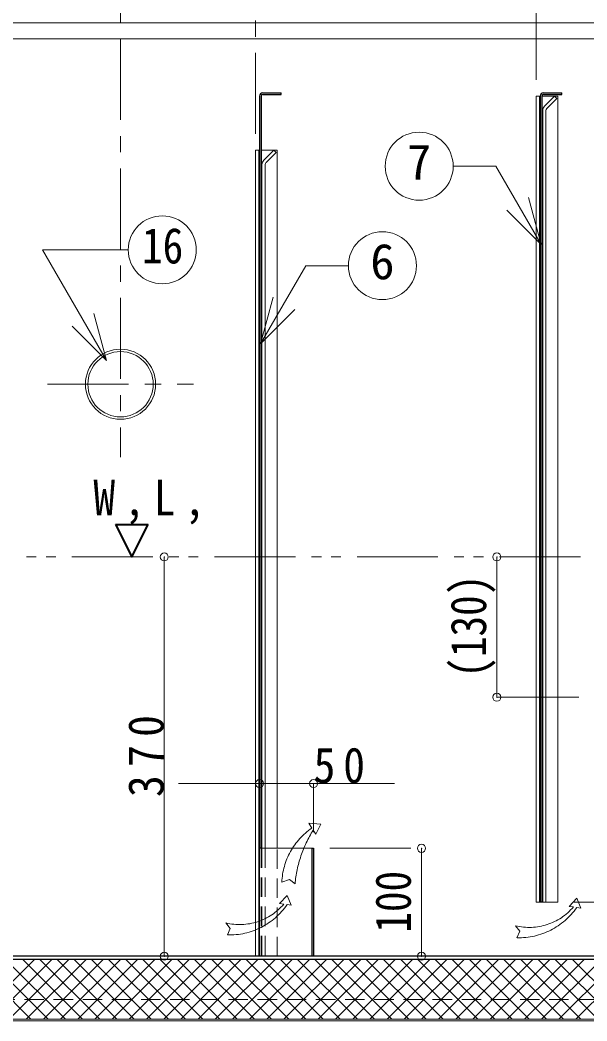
# Model space of a CAD drawing. Units: millimetres at full size, sheet at 1:15; details may follow other scales. Extents: x -3171 to 2904, y -2098 to 2117.
# Drawn here: x -1599 to -1074, y -1213 to -285 of the extents above; entities that cross this region are included whole.
import ezdxf
from ezdxf.enums import TextEntityAlignment as Align

# ---------------------------------------------------------------- set-up
doc = ezdxf.new("R2010")
doc.units = ezdxf.units.MM
doc.header["$LTSCALE"] = 15
doc.header["$PDMODE"] = 32
doc.header["$PDSIZE"] = 7.5
for name, pattern in [('CHAIN1', [8, 5, -1, 1, -1]), ('DASHED1', [1.8, 1.2, -0.6]), ('DOUBLE_CHAIN1', [8.8, 5, -1, 0.6, -0.6, 0.6, -1])]:
    doc.linetypes.add(name, pattern=pattern)
doc.layers.add('0-0_ﾚｲﾔ1', color=4, linetype='Continuous', lineweight=9)
doc.styles.add('ＭＳ ゴシック', font='')
doc.styles.get('ＭＳ ゴシック').set_extended_font_data('MS Gothic')

msp = doc.modelspace()

# ---------------------------------------------------------------- linework, layer by layer
at = {"layer": '0-0_ﾚｲﾔ1', "linetype": 'CHAIN1'}
for p, q in [((-1380.88, -390.95), (-1380.88, 12.05)), ((-1120.88, -340.95), (-1120.88, 12.05)), ((-1505.88, -62.95), (-1505.88, -690.45)), ((-1573.38, -622.95), (-1438.38, -622.95)), ((-1081.38, -912.95), (-1157.38, -912.95)), ((-1327.13, -1037.95), (-1327.13, -992.95)), ((-1312.13, -1052.95), (-1227.13, -1052.95)), ((-1085.88, -1102.95), (-995.88, -1102.95))]:
    msp.add_line(p, q, dxfattribs=at)
at = {"layer": '0-0_ﾚｲﾔ1'}
for p, q in [((-1900.88, -287.95), (-850.88, -287.95)), ((-1881.88, -302.95), (-869.88, -302.95)), ((-1117.88, -355.95), (-1117.13, -355.95)), ((-1100.88, -355.95), (-1115.63, -355.95)), ((-1100.88, -1102.95), (-1100.88, -355.95)), ((-1377.88, -405.95), (-1377.13, -405.95)), ((-1360.88, -405.95), (-1375.63, -405.95)), ((-1360.88, -405.95), (-1360.88, -1052.95)), ((-1465.38, -782.95), (-1465.38, -1152.95)), ((-1157.38, -782.95), (-1157.38, -912.95)), ((-1452.13, -992.95), (-1252.13, -992.95)), ((-1227.13, -1052.95), (-1227.13, -1152.95)), ((-1117.88, -1102.95), (-1117.13, -1102.95)), ((-1115.63, -1102.95), (-1114.88, -1102.95)), ((-1111.88, -1102.95), (-1100.88, -1102.95)), ((-1644.19, -1155.95), (-1588.79, -1211.35)), ((-1640.92, -1211.35), (-1585.52, -1155.95)), ((-1628.28, -1155.95), (-1572.88, -1211.35)), ((-1625.01, -1211.35), (-1569.61, -1155.95)), ((-1612.37, -1155.95), (-1556.97, -1211.35)), ((-1609.1, -1211.35), (-1553.7, -1155.95)), ((-1596.46, -1155.95), (-1541.06, -1211.35)), ((-1593.19, -1211.35), (-1537.79, -1155.95)), ((-1580.55, -1155.95), (-1525.15, -1211.35)), ((-1577.28, -1211.35), (-1521.88, -1155.95)), ((-1564.64, -1155.95), (-1509.24, -1211.35)), ((-1561.37, -1211.35), (-1505.97, -1155.95)), ((-1548.73, -1155.95), (-1493.33, -1211.35)), ((-1545.46, -1211.35), (-1490.06, -1155.95)), ((-1532.82, -1155.95), (-1477.42, -1211.35)), ((-1529.55, -1211.35), (-1474.15, -1155.95)), ((-1516.91, -1155.95), (-1461.51, -1211.35)), ((-1513.64, -1211.35), (-1458.24, -1155.95)), ((-1501, -1155.95), (-1445.6, -1211.35)), ((-1497.73, -1211.35), (-1442.33, -1155.95)), ((-1485.09, -1155.95), (-1429.69, -1211.35)), ((-1481.82, -1211.35), (-1426.42, -1155.95)), ((-1469.18, -1155.95), (-1413.78, -1211.35)), ((-1465.91, -1211.35), (-1410.51, -1155.95)), ((-1453.27, -1155.95), (-1397.87, -1211.35)), ((-1450, -1211.35), (-1394.6, -1155.95)), ((-1437.36, -1155.95), (-1381.96, -1211.35)), ((-1434.09, -1211.35), (-1378.69, -1155.95)), ((-1421.45, -1155.95), (-1366.05, -1211.35)), ((-1418.18, -1211.35), (-1362.78, -1155.95)), ((-1405.54, -1155.95), (-1350.14, -1211.35)), ((-1402.27, -1211.35), (-1346.87, -1155.95)), ((-1389.63, -1155.95), (-1334.23, -1211.35)), ((-1386.36, -1211.35), (-1330.96, -1155.95)), ((-1373.72, -1155.95), (-1318.32, -1211.35)), ((-1370.45, -1211.35), (-1315.05, -1155.95)), ((-1357.81, -1155.95), (-1302.41, -1211.35)), ((-1354.54, -1211.35), (-1299.14, -1155.95)), ((-1341.9, -1155.95), (-1286.5, -1211.35)), ((-1338.63, -1211.35), (-1283.23, -1155.95)), ((-1325.99, -1155.95), (-1270.59, -1211.35)), ((-1322.72, -1211.35), (-1267.32, -1155.95)), ((-1310.08, -1155.95), (-1254.68, -1211.35)), ((-1306.81, -1211.35), (-1251.41, -1155.95)), ((-1294.17, -1155.95), (-1238.77, -1211.35)), ((-1290.9, -1211.35), (-1235.5, -1155.95)), ((-1278.26, -1155.95), (-1222.86, -1211.35)), ((-1274.99, -1211.35), (-1219.59, -1155.95)), ((-1262.35, -1155.95), (-1206.95, -1211.35)), ((-1259.08, -1211.35), (-1203.68, -1155.95)), ((-1246.44, -1155.95), (-1191.04, -1211.35)), ((-1243.17, -1211.35), (-1187.77, -1155.95)), ((-1230.53, -1155.95), (-1175.13, -1211.35)), ((-1227.26, -1211.35), (-1171.86, -1155.95)), ((-1214.62, -1155.95), (-1159.22, -1211.35)), ((-1211.35, -1211.35), (-1155.95, -1155.95)), ((-1198.71, -1155.95), (-1143.31, -1211.35)), ((-1195.44, -1211.35), (-1140.04, -1155.95)), ((-1182.8, -1155.95), (-1127.4, -1211.35)), ((-1179.53, -1211.35), (-1124.13, -1155.95)), ((-1166.89, -1155.95), (-1111.49, -1211.35)), ((-1163.62, -1211.35), (-1108.22, -1155.95)), ((-1150.98, -1155.95), (-1095.58, -1211.35)), ((-1147.71, -1211.35), (-1092.31, -1155.95)), ((-1135.07, -1155.95), (-1079.67, -1211.35)), ((-1131.81, -1211.35), (-1076.41, -1155.95)), ((-1119.16, -1155.95), (-1063.76, -1211.35)), ((-1115.9, -1211.35), (-1060.5, -1155.95)), ((-1103.25, -1155.95), (-1047.85, -1211.35)), ((-1099.99, -1211.35), (-1044.59, -1155.95)), ((-1087.34, -1155.95), (-1031.94, -1211.35)), ((-1084.08, -1211.35), (-1028.68, -1155.95))]:
    msp.add_line(p, q, dxfattribs=at)
at = {"layer": '0-0_ﾚｲﾔ1', "color": 5, "lineweight": 25}
for p, q in [((-1377.13, -355.95), (-1377.13, -1052.95)), ((-1375.63, -355.95), (-1375.63, -1052.95)), ((-1374.13, -352.95), (-1357.13, -352.95)), ((-1374.13, -354.45), (-1357.13, -354.45)), ((-1357.13, -354.45), (-1357.13, -352.95)), ((-1117.13, -355.95), (-1117.13, -1102.95)), ((-1115.63, -355.95), (-1115.63, -1102.95)), ((-1114.13, -352.95), (-1097.13, -352.95)), ((-1375.63, -1052.95), (-1377.13, -1052.95)), ((-1328.63, -1052.95), (-1328.63, -1152.95)), ((-1328.63, -1052.95), (-1327.13, -1052.95)), ((-1327.13, -1052.95), (-1327.13, -1152.95)), ((-1115.63, -1102.95), (-1117.13, -1102.95)), ((-872.88, -1152.95), (-1878.88, -1152.95)), ((-872.88, -1155.95), (-1878.88, -1155.95))]:
    msp.add_line(p, q, dxfattribs=at)
at = {"layer": '0-0_ﾚｲﾔ1', "color": 7, "lineweight": 18}
for p, q in [((-1117.88, -355.95), (-1120.88, -355.95)), ((-1120.88, -1102.95), (-1120.88, -355.95)), ((-1117.88, -1102.95), (-1117.88, -355.95)), ((-1113.13, -365.2), (-1103.88, -355.95)), ((-1111, -367.32), (-1101.76, -358.08)), ((-1103.88, -355.95), (-1101.76, -358.08)), ((-1114.88, -369.44), (-1114.88, -1102.95)), ((-1111.88, -369.44), (-1111.88, -1102.95)), ((-1380.88, -1152.95), (-1380.88, -405.95)), ((-1377.88, -405.95), (-1380.88, -405.95)), ((-1377.88, -1152.95), (-1377.88, -405.95)), ((-1373.13, -415.2), (-1363.88, -405.95)), ((-1371, -417.32), (-1361.76, -408.08)), ((-1363.88, -405.95), (-1361.76, -408.08)), ((-1374.88, -419.44), (-1374.88, -1052.95)), ((-1371.88, -419.44), (-1371.88, -1052.95)), ((-1197.81, -420.9), (-1158.26, -420.9)), ((-1116.36, -493.47), (-1158.26, -420.9)), ((-1116.36, -493.47), (-1128.01, -450.01)), ((-1116.36, -493.47), (-1148.18, -461.65)), ((-1498.69, -498.4), (-1578.11, -498.4)), ((-1518.91, -600.93), (-1578.11, -498.4)), ((-1376.28, -585.64), (-1334.38, -513.07)), ((-1294.83, -513.07), (-1334.38, -513.07)), ((-1376.28, -585.64), (-1364.63, -542.17)), ((-1376.28, -585.64), (-1344.46, -553.82)), ((-1518.91, -600.93), (-1530.56, -557.46)), ((-1518.91, -600.93), (-1550.73, -569.11)), ((-1377.13, -1052.95), (-1377.13, -1152.95)), ((-1328.63, -1052.95), (-1375.63, -1052.95)), ((-1117.88, -1102.95), (-1120.88, -1102.95)), ((-1114.88, -1102.95), (-1111.88, -1102.95)), ((-1929.28, -1211.35), (-822.48, -1211.35)), ((-1929.28, -1212.95), (-822.48, -1212.95))]:
    msp.add_line(p, q, dxfattribs=at)
at = {"layer": '0-0_ﾚｲﾔ1', "color": 1, "lineweight": 40}
msp.add_line((-1510.38, -752.95), (-1480.38, -752.95), dxfattribs=at)
at = {"layer": '0-0_ﾚｲﾔ1', "linetype": 'DOUBLE_CHAIN1'}
for p, q in [((-1079.88, -782.95), (-1865.88, -782.95)), ((-1331.51, -1029.75), (-1328.75, -1034.14)), ((-1327.5, -1036.13), (-1325.12, -1039.9)), ((-1358.67, -1104.16), (-1354.74, -1104.72)), ((-1351.67, -1105.15), (-1347.96, -1105.67)), ((-1083.45, -1107.74), (-1079.73, -1108.27)), ((-1408.28, -1122.08), (-1404.35, -1127.16)), ((-1404.35, -1127.16), (-1406.94, -1133.22)), ((-1140.06, -1124.68), (-1136.12, -1129.76)), ((-1136.12, -1129.76), (-1138.72, -1135.82))]:
    msp.add_line(p, q, dxfattribs=at)
at = {"layer": '0-0_ﾚｲﾔ1', "color": 7, "linetype": 'DASHED1', "lineweight": 18}
msp.add_line((-1375.63, -1052.95), (-1375.63, -1152.95), dxfattribs=at)
at = {"layer": '0-0_ﾚｲﾔ1', "linetype": 'DASHED1'}
for p, q in [((-1374.88, -1052.95), (-1374.88, -1152.95)), ((-1371.88, -1052.95), (-1371.88, -1152.95)), ((-1360.88, -1152.95), (-1360.88, -1052.95)), ((-820.88, -1192.95), (-1930.88, -1192.95))]:
    msp.add_line(p, q, dxfattribs=at)
at = {"layer": '0-0_ﾚｲﾔ1', "color": 5, "lineweight": 25}
msp.add_lwpolyline([(-1114.13, -354.45), (-1097.13, -354.45), (-1097.13, -352.95)], dxfattribs=at)
at = {"layer": '0-0_ﾚｲﾔ1', "color": 1, "lineweight": 40}
msp.add_lwpolyline([(-1510.38, -752.95), (-1495.38, -782.95), (-1480.38, -752.95)], dxfattribs=at)
at = {"layer": '0-0_ﾚｲﾔ1', "linetype": 'DOUBLE_CHAIN1'}
for points in [[(-1331.51, -1029.75), (-1320.24, -1030.5), (-1325.12, -1039.9)], [(-1356.51, -1084.43), (-1349.55, -1081.99), (-1344.29, -1085.94)], [(-1347.96, -1105.67), (-1351.43, -1096.55), (-1358.67, -1104.16)], [(-1079.73, -1108.27), (-1083.21, -1099.15), (-1090.44, -1106.76), (-1086.51, -1107.31)]]:
    msp.add_lwpolyline(points, dxfattribs=at)
at = {"layer": '0-0_ﾚｲﾔ1', "color": 7, "lineweight": 18}
for centre in [(-1229.31, -420.9), (-1467.19, -498.4), (-1263.33, -513.07)]:
    msp.add_circle(centre, 31.5, dxfattribs=at)
at = {"layer": '0-0_ﾚｲﾔ1'}
for radius in [32.5, 30.25]:
    msp.add_circle((-1505.88, -622.95), radius, dxfattribs=at)
at = {"layer": '0-0_ﾚｲﾔ1', "color": 5, "lineweight": 25}
for centre, radius in [((-1374.13, -355.95), 3), ((-1374.13, -355.95), 1.5), ((-1114.13, -355.95), 3), ((-1114.13, -355.95), 1.5)]:
    msp.add_arc(centre, radius, 90, 180, dxfattribs=at)
at = {"layer": '0-0_ﾚｲﾔ1', "color": 7, "lineweight": 18}
for centre, radius in [((-1108.88, -369.44), 6), ((-1108.88, -369.44), 3), ((-1368.88, -419.44), 6), ((-1368.88, -419.44), 3)]:
    msp.add_arc(centre, radius, 135, 180, dxfattribs=at)
at = {"layer": '0-0_ﾚｲﾔ1', "linetype": 'DOUBLE_CHAIN1'}
for centre, radius, start, end in [((-1292.06, -1087.19), 64.5, 124.66647, 177.54879), ((-1231.39, -1096.28), 113.37, 147.96037, 174.76652), ((-1395.55, -1070.1), 53.52, 256.24099, 319.69964), ((-1405.16, -1068.29), 64.95, 268.42467, 325.4318), ((-1127.33, -1072.7), 53.52, 256.24099, 319.69964), ((-1136.93, -1070.89), 64.95, 268.42467, 325.4318)]:
    msp.add_arc(centre, radius, start, end, dxfattribs=at)
at = {"layer": '0-0_ﾚｲﾔ1'}
for p in [(-1465.38, -782.95), (-1157.38, -782.95), (-1157.38, -912.95), (-1377.13, -992.95), (-1327.13, -992.95), (-1227.13, -1052.95), (-1465.38, -1152.95), (-1227.13, -1152.95)]:
    msp.add_point(p, dxfattribs=at)

# ---------------------------------------------------------------- texts
at = {"layer": '0-0_ﾚｲﾔ1', "color": 7, "style": 'ＭＳ ゴシック'}
for s, p in [('7', (-1240.56, -443.4)), ('6', (-1274.58, -535.57))]:
    msp.add_text(s, height=32.99, dxfattribs=at).set_placement(p, align=Align.BOTTOM_LEFT)
at = {"layer": '0-0_ﾚｲﾔ1', "color": 7, "style": 'ＭＳ ゴシック', "width": 0.85}
msp.add_text('16', height=32.99, dxfattribs=at).set_placement((-1485.94, -520.9), align=Align.BOTTOM_LEFT)
for s, p in [('(130)', (-1157.38, -894.83)), ('100', (-1227.13, -1131.08))]:
    msp.add_text(s, height=32.99, rotation=90, dxfattribs=at).set_placement(p, align=Align.BOTTOM_LEFT)
at = {"layer": '0-0_ﾚｲﾔ1', "color": 7, "char_height": 32.99, "attachment_point": 7, "style": 'ＭＳ ゴシック'}
for s, insert in [('\\T1.38;\\W0.9;W,L,', (-1531.01, -752.95)), ('\\T1.36;\\W0.9;50', (-1327.13, -992.95))]:
    msp.add_mtext(s, dxfattribs=dict(at, insert=insert))
at = {"layer": '0-0_ﾚｲﾔ1', "color": 7, "insert": (-1465.38, -1005.45), "char_height": 32.99, "attachment_point": 7, "rotation": 90, "style": 'ＭＳ ゴシック'}
msp.add_mtext('\\T1.38;\\W0.9;370', dxfattribs=at)

doc.saveas('drawing.dxf')
